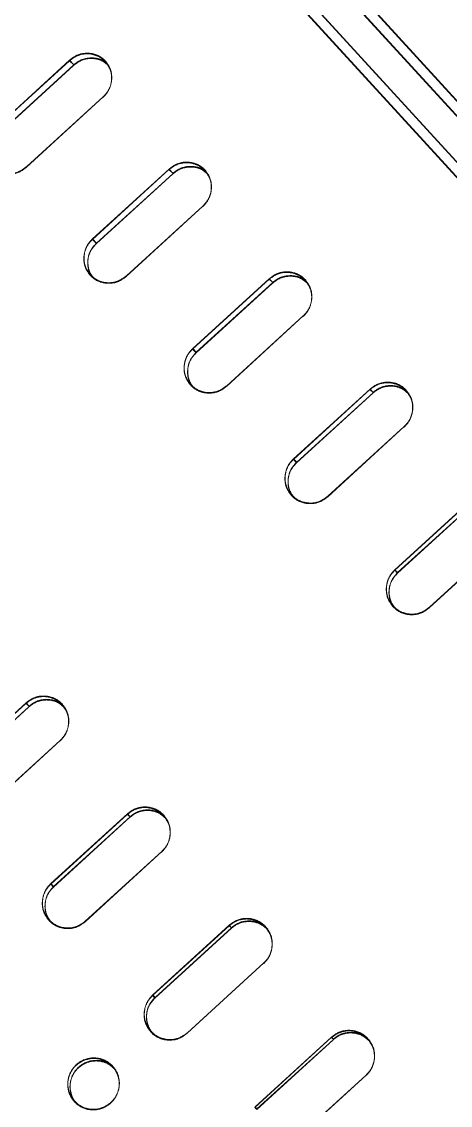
# Model space of a CAD drawing. Header units: millimetres. Extents: x -71377 to 516042, y -145869 to 441446.
# Drawn here: x 216593.8 to 216676.6, y 146118 to 146327.6 of the extents above; entities that cross this region are included whole.
import ezdxf

# ---------------------------------------------------------------- set-up
doc = ezdxf.new("R2010")
doc.units = ezdxf.units.MM
doc.header["$LTSCALE"] = 1000
doc.linetypes.add('IMPORT-DASHEDX2 _4_', pattern=[152.4, 101.6, -50.8])
doc.layers.add('05', color=5, linetype='IMPORT-DASHEDX2 _4_', lineweight=5)
doc.layers.add('조경라인_dwg', color=8, linetype='Continuous', lineweight=5)

# ---------------------------------------------------------------- blocks, each defined once
blk = doc.blocks.new('조경라인_dwg-6847807-지반층 배치도')
at = {"layer": '05', "flags": 128}
for points in [[(217040.32, 145915.25), (216527.3, 146477.12), (216527.16, 146477.21), (216526.97, 146477.25), (216526.74, 146477.24), (216526.47, 146477.16), (216526.17, 146477.04), (216525.86, 146476.86), (216525.55, 146476.65), (216525.25, 146476.39), (217039.21, 145913.65), (216525.29, 146476.51), (216525.59, 146476.76), (216525.89, 146476.97), (216526.2, 146477.15), (216526.5, 146477.28), (216526.77, 146477.35), (216527, 146477.36), (216527.2, 146477.32), (216527.34, 146477.23), (217040.36, 145915.36)], [(217021.71, 145923.92), (216533.07, 146458.94), (216532.79, 146458.66), (216532.54, 146458.38), (216532.34, 146458.09), (216532.18, 146457.81), (216532.08, 146457.55), (216532.04, 146457.32), (216532.06, 146457.13), (216532.14, 146456.99), (217019.92, 145922.92), (216532.17, 146457.1), (216532.09, 146457.24), (216532.07, 146457.43), (216532.12, 146457.66), (216532.22, 146457.92), (216532.37, 146458.2), (216532.58, 146458.49), (216532.82, 146458.78), (216533.1, 146459.05), (217021.67, 145923.81)], [(216603.85, 146319.12), (216589.09, 146305.64), (216588.26, 146306.54), (216603.03, 146320.03), (216603.89, 146319.24), (216589.12, 146305.75), (216588.29, 146306.66), (216603.06, 146320.14), (216603.89, 146319.24)], [(216594.74, 146299.44), (216609.54, 146313.04), (216594.78, 146299.55)], [(216614.02, 146278.33), (216628.82, 146291.93), (216614.05, 146278.44)], [(216642.29, 146277.03), (216627.52, 146263.55), (216626.84, 146264.28), (216641.61, 146277.77), (216642.32, 146277.14), (216627.55, 146263.66), (216626.87, 146264.4), (216641.64, 146277.88), (216642.32, 146277.14)], [(216633.42, 146257.08), (216648.22, 146270.68), (216633.45, 146257.2)], [(216652.93, 146235.71), (216667.73, 146249.31), (216652.96, 146235.82)], [(216672.55, 146214.23), (216687.35, 146227.83), (216672.58, 146214.34)], [(216586.47, 146175.03), (216601.27, 146188.62), (216586.5, 146175.14)], [(216614.73, 146173.74), (216599.96, 146160.25), (216599.44, 146160.82), (216614.21, 146174.31), (216614.76, 146173.85), (216599.99, 146160.37), (216599.47, 146160.93), (216614.24, 146174.42), (216614.76, 146173.85)], [(216606.08, 146153.55), (216620.88, 146167.14), (216606.11, 146153.66)], [(216634.32, 146152.28), (216619.55, 146138.79), (216619.11, 146139.28), (216633.88, 146152.76), (216634.35, 146152.39), (216619.58, 146138.9), (216619.14, 146139.39), (216633.91, 146152.87), (216634.35, 146152.39)], [(216625.78, 146131.97), (216640.59, 146145.57), (216625.82, 146132.08)], [(216645.56, 146110.31), (216660.36, 146123.91), (216645.59, 146110.42)]]:
    blk.add_lwpolyline(points, dxfattribs=at)
for points in [[(216622.25, 146298.97), (216623.04, 146298.26), (216622.29, 146299.08), (216607.52, 146285.6), (216608.27, 146284.78), (216623.01, 146298.15), (216608.24, 146284.66), (216607.48, 146285.49)], [(216661.09, 146256.44), (216661.72, 146255.9), (216661.12, 146256.55), (216646.35, 146243.07), (216646.95, 146242.41), (216661.69, 146255.79), (216646.92, 146242.3), (216646.32, 146242.95)], [(216680.67, 146234.99), (216681.22, 146234.54), (216680.7, 146235.1), (216665.93, 146221.62), (216666.45, 146221.05), (216681.19, 146234.42), (216666.42, 146220.94), (216665.9, 146221.51)], [(216594.63, 146195.75), (216595.26, 146195.21), (216594.66, 146195.87), (216579.89, 146182.38), (216580.49, 146181.73), (216595.22, 146195.1), (216580.45, 146181.61), (216579.86, 146182.27)], [(216653.63, 146131.13), (216654.03, 146130.84), (216653.67, 146131.24), (216638.9, 146117.75), (216639.26, 146117.36), (216654, 146130.73), (216639.23, 146117.25), (216638.86, 146117.64)]]:
    blk.add_lwpolyline(points, close=True, dxfattribs=at)
at = {"layer": '05'}
for points, knots in [([(216603.03, 146320.03), (216603.48, 146320.37), (216604.38, 146321.05), (216606.04, 146321.45), (216607.7, 146321.31), (216609.06, 146320.72), (216609.7, 146320.1), (216609.96, 146319.85)], [0, 0, 0, 0, 0.214695, 0.429387, 0.644079, 0.858773, 1, 1, 1, 1]), ([(216603.06, 146320.14), (216603.51, 146320.48), (216604.41, 146321.16), (216606.08, 146321.56), (216607.73, 146321.42), (216609.09, 146320.83), (216609.73, 146320.21), (216609.99, 146319.96)], [0, 0, 0, 0, 0.214695, 0.429387, 0.644079, 0.858773, 1, 1, 1, 1]), ([(216610.29, 146319.32), (216610.04, 146319.54), (216609.38, 146320.11), (216607.96, 146320.51), (216606.3, 146320.46), (216604.87, 146319.94), (216604.14, 146319.35), (216603.85, 146319.12)], [0, 0, 0, 0, 0.143789, 0.377866, 0.611944, 0.84602, 1, 1, 1, 1]), ([(216610.33, 146319.44), (216610.07, 146319.65), (216609.41, 146320.23), (216607.99, 146320.62), (216606.33, 146320.57), (216604.9, 146320.05), (216604.17, 146319.47), (216603.89, 146319.24)], [0, 0, 0, 0, 0.143789, 0.377866, 0.611944, 0.84602, 1, 1, 1, 1]), ([(216609.96, 146319.85), (216610.28, 146319.42), (216610.93, 146318.54), (216611.27, 146316.9), (216611.07, 146315.24), (216610.42, 146313.86), (216609.77, 146313.19), (216609.51, 146312.93)], [0, 0, 0, 0, 0.214693, 0.429386, 0.64408, 0.858771, 1, 1, 1, 1]), ([(216609.99, 146319.96), (216610.32, 146319.53), (216610.96, 146318.65), (216611.3, 146317.01), (216611.1, 146315.35), (216610.45, 146313.97), (216609.8, 146313.3), (216609.54, 146313.04)], [0, 0, 0, 0, 0.214693, 0.429386, 0.64408, 0.858771, 1, 1, 1, 1]), ([(216594.74, 146299.44), (216594.29, 146299.1), (216593.39, 146298.42), (216591.72, 146298.02), (216590.07, 146298.16), (216588.71, 146298.76), (216588.06, 146299.38), (216587.81, 146299.62)], [0, 0, 0, 0, 0.214695, 0.429386, 0.644079, 0.858773, 1, 1, 1, 1]), ([(216594.78, 146299.55), (216594.32, 146299.21), (216593.42, 146298.53), (216591.76, 146298.14), (216590.1, 146298.28), (216588.74, 146298.87), (216588.09, 146299.49), (216587.84, 146299.74)], [0, 0, 0, 0, 0.214695, 0.429386, 0.644079, 0.858773, 1, 1, 1, 1]), ([(216622.25, 146298.97), (216622.71, 146299.31), (216623.61, 146299.99), (216625.28, 146300.39), (216626.94, 146300.24), (216628.3, 146299.64), (216628.95, 146299.02), (216629.21, 146298.77)], [0, 0, 0, 0, 0.214695, 0.429386, 0.644079, 0.858773, 1, 1, 1, 1]), ([(216622.29, 146299.08), (216622.74, 146299.42), (216623.64, 146300.1), (216625.31, 146300.5), (216626.97, 146300.35), (216628.33, 146299.75), (216628.98, 146299.13), (216629.24, 146298.88)], [0, 0, 0, 0, 0.214695, 0.429386, 0.644079, 0.858773, 1, 1, 1, 1]), ([(216629.51, 146298.29), (216629.25, 146298.52), (216628.56, 146299.12), (216627.12, 146299.52), (216625.45, 146299.48), (216624.02, 146298.96), (216623.29, 146298.38), (216623.01, 146298.15)], [0, 0, 0, 0, 0.151374, 0.383378, 0.615382, 0.847384, 1, 1, 1, 1]), ([(216629.55, 146298.4), (216629.28, 146298.64), (216628.6, 146299.23), (216627.15, 146299.64), (216625.48, 146299.6), (216624.05, 146299.07), (216623.33, 146298.49), (216623.04, 146298.26)], [0, 0, 0, 0, 0.151374, 0.383378, 0.615382, 0.847384, 1, 1, 1, 1]), ([(216629.21, 146298.77), (216629.54, 146298.33), (216630.19, 146297.45), (216630.53, 146295.8), (216630.34, 146294.13), (216629.69, 146292.75), (216629.04, 146292.08), (216628.79, 146291.82)], [0, 0, 0, 0, 0.214693, 0.429386, 0.64408, 0.858771, 1, 1, 1, 1]), ([(216629.24, 146298.88), (216629.57, 146298.44), (216630.22, 146297.56), (216630.56, 146295.91), (216630.37, 146294.24), (216629.72, 146292.87), (216629.07, 146292.2), (216628.82, 146291.93)], [0, 0, 0, 0, 0.214693, 0.429386, 0.64408, 0.858771, 1, 1, 1, 1]), ([(216607.06, 146278.54), (216606.73, 146278.98), (216606.08, 146279.86), (216605.74, 146281.51), (216605.93, 146283.17), (216606.58, 146284.55), (216607.23, 146285.22), (216607.48, 146285.49)], [0, 0, 0, 0, 0.214691, 0.429382, 0.644075, 0.858772, 1, 1, 1, 1]), ([(216607.09, 146278.65), (216606.76, 146279.09), (216606.11, 146279.97), (216605.77, 146281.62), (216605.97, 146283.29), (216606.61, 146284.66), (216607.26, 146285.33), (216607.52, 146285.6)], [0, 0, 0, 0, 0.214691, 0.429382, 0.644075, 0.858772, 1, 1, 1, 1]), ([(216608.24, 146284.66), (216607.86, 146284.25), (216607.1, 146283.41), (216606.55, 146281.78), (216606.56, 146280.12), (216606.94, 146278.87), (216607.38, 146278.31), (216607.48, 146278.17)], [0, 0, 0, 0, 0.231854, 0.463704, 0.695555, 0.927408, 1, 1, 1, 1]), ([(216608.27, 146284.78), (216607.89, 146284.36), (216607.13, 146283.52), (216606.58, 146281.89), (216606.59, 146280.23), (216606.97, 146278.98), (216607.41, 146278.42), (216607.51, 146278.28)], [0, 0, 0, 0, 0.231854, 0.463704, 0.695555, 0.927408, 1, 1, 1, 1]), ([(216614.02, 146278.33), (216613.57, 146277.99), (216612.66, 146277.31), (216610.99, 146276.92), (216609.33, 146277.07), (216607.97, 146277.67), (216607.32, 146278.29), (216607.06, 146278.54)], [0, 0, 0, 0, 0.214695, 0.429387, 0.644079, 0.858773, 1, 1, 1, 1]), ([(216614.05, 146278.44), (216613.6, 146278.1), (216612.69, 146277.43), (216611.02, 146277.03), (216609.36, 146277.18), (216608, 146277.78), (216607.35, 146278.4), (216607.09, 146278.65)], [0, 0, 0, 0, 0.214695, 0.429387, 0.644079, 0.858773, 1, 1, 1, 1]), ([(216641.61, 146277.77), (216642.06, 146278.11), (216642.97, 146278.79), (216644.64, 146279.18), (216646.31, 146279.03), (216647.67, 146278.42), (216648.33, 146277.79), (216648.59, 146277.54)], [0, 0, 0, 0, 0.214695, 0.429387, 0.644079, 0.858774, 1, 1, 1, 1]), ([(216641.64, 146277.88), (216642.1, 146278.22), (216643, 146278.9), (216644.67, 146279.29), (216646.34, 146279.14), (216647.71, 146278.53), (216648.36, 146277.9), (216648.62, 146277.66)], [0, 0, 0, 0, 0.214695, 0.429387, 0.644079, 0.858774, 1, 1, 1, 1]), ([(216648.86, 146277.12), (216648.58, 146277.36), (216647.88, 146277.98), (216646.41, 146278.4), (216644.73, 146278.36), (216643.3, 146277.85), (216642.58, 146277.26), (216642.29, 146277.03)], [0, 0, 0, 0, 0.158727, 0.388721, 0.618715, 0.848706, 1, 1, 1, 1]), ([(216648.89, 146277.23), (216648.61, 146277.48), (216647.91, 146278.09), (216646.44, 146278.51), (216644.77, 146278.48), (216643.33, 146277.96), (216642.61, 146277.37), (216642.32, 146277.14)], [0, 0, 0, 0, 0.158727, 0.388721, 0.618715, 0.848706, 1, 1, 1, 1]), ([(216648.62, 146277.66), (216648.95, 146277.21), (216649.61, 146276.33), (216649.96, 146274.67), (216649.76, 146273), (216649.12, 146271.62), (216648.47, 146270.95), (216648.22, 146270.68)], [0, 0, 0, 0, 0.214693, 0.429386, 0.64408, 0.858771, 1, 1, 1, 1]), ([(216648.59, 146277.54), (216648.92, 146277.1), (216649.58, 146276.22), (216649.93, 146274.56), (216649.73, 146272.89), (216649.09, 146271.51), (216648.44, 146270.84), (216648.19, 146270.57)], [0, 0, 0, 0, 0.214693, 0.429386, 0.64408, 0.858771, 1, 1, 1, 1]), ([(216626.44, 146257.32), (216626.11, 146257.76), (216625.45, 146258.64), (216625.1, 146260.3), (216625.3, 146261.97), (216625.94, 146263.35), (216626.59, 146264.02), (216626.84, 146264.28)], [0, 0, 0, 0, 0.214691, 0.429382, 0.644075, 0.858772, 1, 1, 1, 1]), ([(216626.47, 146257.43), (216626.14, 146257.87), (216625.48, 146258.75), (216625.13, 146260.41), (216625.33, 146262.08), (216625.97, 146263.46), (216626.62, 146264.13), (216626.87, 146264.4)], [0, 0, 0, 0, 0.214691, 0.429382, 0.644075, 0.858772, 1, 1, 1, 1]), ([(216627.52, 146263.55), (216627.14, 146263.13), (216626.38, 146262.29), (216625.84, 146260.66), (216625.85, 146258.99), (216626.25, 146257.72), (216626.7, 146257.14), (216626.82, 146256.98)], [0, 0, 0, 0, 0.2298627, 0.4597212, 0.6895803, 0.9194426, 1, 1, 1, 1]), ([(216627.55, 146263.66), (216627.17, 146263.24), (216626.41, 146262.4), (216625.87, 146260.77), (216625.88, 146259.1), (216626.28, 146257.83), (216626.73, 146257.25), (216626.85, 146257.1)], [0, 0, 0, 0, 0.2298627, 0.4597212, 0.6895803, 0.9194426, 1, 1, 1, 1]), ([(216633.42, 146257.08), (216632.97, 146256.75), (216632.06, 146256.07), (216630.39, 146255.68), (216628.72, 146255.83), (216627.35, 146256.44), (216626.7, 146257.07), (216626.44, 146257.32)], [0, 0, 0, 0, 0.214695, 0.429386, 0.644079, 0.858773, 1, 1, 1, 1]), ([(216633.45, 146257.2), (216633, 146256.86), (216632.09, 146256.18), (216630.42, 146255.79), (216628.75, 146255.94), (216627.38, 146256.55), (216626.73, 146257.18), (216626.47, 146257.43)], [0, 0, 0, 0, 0.214695, 0.429386, 0.644079, 0.858773, 1, 1, 1, 1]), ([(216661.09, 146256.44), (216661.54, 146256.78), (216662.44, 146257.46), (216664.12, 146257.84), (216665.79, 146257.69), (216667.17, 146257.07), (216667.82, 146256.44), (216668.09, 146256.19)], [0, 0, 0, 0, 0.214695, 0.429386, 0.644079, 0.858774, 1, 1, 1, 1]), ([(216661.12, 146256.55), (216661.57, 146256.89), (216662.48, 146257.57), (216664.15, 146257.95), (216665.83, 146257.8), (216667.2, 146257.19), (216667.86, 146256.55), (216668.12, 146256.3)], [0, 0, 0, 0, 0.214695, 0.429386, 0.644079, 0.858774, 1, 1, 1, 1]), ([(216668.33, 146255.81), (216668.03, 146256.08), (216667.31, 146256.71), (216665.82, 146257.15), (216664.14, 146257.11), (216662.7, 146256.6), (216661.97, 146256.02), (216661.69, 146255.79)], [0, 0, 0, 0, 0.165869, 0.39391, 0.621951, 0.849991, 1, 1, 1, 1]), ([(216668.36, 146255.92), (216668.06, 146256.19), (216667.34, 146256.82), (216665.85, 146257.26), (216664.17, 146257.23), (216662.73, 146256.71), (216662.01, 146256.13), (216661.72, 146255.9)], [0, 0, 0, 0, 0.165869, 0.39391, 0.621951, 0.849991, 1, 1, 1, 1]), ([(216668.09, 146256.19), (216668.42, 146255.75), (216669.08, 146254.86), (216669.43, 146253.19), (216669.24, 146251.52), (216668.6, 146250.14), (216667.96, 146249.46), (216667.7, 146249.2)], [0, 0, 0, 0, 0.214693, 0.429386, 0.64408, 0.858771, 1, 1, 1, 1]), ([(216668.12, 146256.3), (216668.45, 146255.86), (216669.11, 146254.97), (216669.47, 146253.3), (216669.28, 146251.63), (216668.63, 146250.25), (216667.99, 146249.58), (216667.73, 146249.31)], [0, 0, 0, 0, 0.214693, 0.429386, 0.64408, 0.858771, 1, 1, 1, 1]), ([(216645.93, 146235.96), (216645.6, 146236.41), (216644.94, 146237.3), (216644.59, 146238.96), (216644.78, 146240.64), (216645.42, 146242.02), (216646.06, 146242.69), (216646.32, 146242.95)], [0, 0, 0, 0, 0.214691, 0.429382, 0.644075, 0.858772, 1, 1, 1, 1]), ([(216645.96, 146236.08), (216645.63, 146236.52), (216644.97, 146237.41), (216644.62, 146239.07), (216644.81, 146240.75), (216645.45, 146242.13), (216646.1, 146242.8), (216646.35, 146243.07)], [0, 0, 0, 0, 0.214691, 0.429382, 0.644075, 0.858772, 1, 1, 1, 1]), ([(216646.92, 146242.3), (216646.54, 146241.88), (216645.78, 146241.04), (216645.24, 146239.41), (216645.25, 146237.73), (216645.67, 146236.44), (216646.14, 146235.84), (216646.27, 146235.67)], [0, 0, 0, 0, 0.227928, 0.455852, 0.683777, 0.911704, 1, 1, 1, 1]), ([(216646.95, 146242.41), (216646.57, 146241.99), (216645.81, 146241.15), (216645.27, 146239.52), (216645.28, 146237.84), (216645.7, 146236.55), (216646.17, 146235.95), (216646.3, 146235.78)], [0, 0, 0, 0, 0.227928, 0.455852, 0.683777, 0.911704, 1, 1, 1, 1]), ([(216652.93, 146235.71), (216652.48, 146235.37), (216651.58, 146234.7), (216649.9, 146234.31), (216648.23, 146234.47), (216646.85, 146235.08), (216646.19, 146235.71), (216645.93, 146235.96)], [0, 0, 0, 0, 0.214695, 0.429386, 0.644078, 0.858773, 1, 1, 1, 1]), ([(216652.96, 146235.82), (216652.51, 146235.49), (216651.61, 146234.81), (216649.93, 146234.42), (216648.26, 146234.58), (216646.88, 146235.19), (216646.23, 146235.82), (216645.96, 146236.08)], [0, 0, 0, 0, 0.214695, 0.429386, 0.644078, 0.858773, 1, 1, 1, 1]), ([(216665.53, 146214.5), (216665.2, 146214.95), (216664.53, 146215.84), (216664.17, 146217.51), (216664.36, 146219.19), (216665, 146220.57), (216665.65, 146221.24), (216665.9, 146221.51)], [0, 0, 0, 0, 0.214691, 0.429383, 0.644074, 0.858772, 1, 1, 1, 1]), ([(216665.56, 146214.61), (216665.23, 146215.06), (216664.56, 146215.95), (216664.21, 146217.62), (216664.39, 146219.3), (216665.03, 146220.68), (216665.68, 146221.35), (216665.93, 146221.62)], [0, 0, 0, 0, 0.214691, 0.429383, 0.644074, 0.858772, 1, 1, 1, 1]), ([(216666.45, 146221.05), (216666.07, 146220.63), (216665.32, 146219.79), (216664.78, 146218.16), (216664.8, 146216.47), (216665.23, 146215.16), (216665.71, 146214.54), (216665.85, 146214.36)], [0, 0, 0, 0, 0.226046, 0.452087, 0.678129, 0.904174, 1, 1, 1, 1]), ([(216666.42, 146220.94), (216666.04, 146220.52), (216665.29, 146219.68), (216664.75, 146218.04), (216664.76, 146216.36), (216665.19, 146215.05), (216665.68, 146214.43), (216665.82, 146214.24)], [0, 0, 0, 0, 0.226046, 0.452087, 0.678129, 0.904174, 1, 1, 1, 1]), ([(216672.55, 146214.23), (216672.09, 146213.89), (216671.19, 146213.21), (216669.51, 146212.83), (216667.83, 146212.99), (216666.46, 146213.61), (216665.79, 146214.25), (216665.53, 146214.5)], [0, 0, 0, 0, 0.214695, 0.429387, 0.644078, 0.858773, 1, 1, 1, 1]), ([(216672.58, 146214.34), (216672.13, 146214), (216671.22, 146213.33), (216669.54, 146212.94), (216667.86, 146213.1), (216666.49, 146213.72), (216665.83, 146214.36), (216665.56, 146214.61)], [0, 0, 0, 0, 0.214695, 0.429387, 0.644078, 0.858773, 1, 1, 1, 1]), ([(216594.63, 146195.75), (216595.08, 146196.09), (216595.98, 146196.77), (216597.66, 146197.16), (216599.33, 146197), (216600.7, 146196.39), (216601.36, 146195.76), (216601.62, 146195.51)], [0, 0, 0, 0, 0.214692, 0.429386, 0.644078, 0.858773, 1, 1, 1, 1]), ([(216594.66, 146195.87), (216595.11, 146196.2), (216596.01, 146196.88), (216597.69, 146197.27), (216599.36, 146197.11), (216600.73, 146196.5), (216601.39, 146195.87), (216601.66, 146195.62)], [0, 0, 0, 0, 0.214692, 0.429386, 0.644078, 0.858773, 1, 1, 1, 1]), ([(216601.87, 146195.13), (216601.56, 146195.39), (216600.85, 146196.02), (216599.35, 146196.46), (216597.67, 146196.43), (216596.24, 146195.91), (216595.51, 146195.33), (216595.22, 146195.1)], [0, 0, 0, 0, 0.165868, 0.393908, 0.621949, 0.849991, 1, 1, 1, 1]), ([(216601.9, 146195.24), (216601.59, 146195.5), (216600.88, 146196.13), (216599.38, 146196.57), (216597.7, 146196.54), (216596.27, 146196.03), (216595.54, 146195.44), (216595.26, 146195.21)], [0, 0, 0, 0, 0.165868, 0.393908, 0.621949, 0.849991, 1, 1, 1, 1]), ([(216601.62, 146195.51), (216601.95, 146195.06), (216602.62, 146194.17), (216602.97, 146192.51), (216602.78, 146190.83), (216602.14, 146189.45), (216601.49, 146188.78), (216601.24, 146188.51)], [0, 0, 0, 0, 0.214692, 0.429385, 0.644077, 0.858772, 1, 1, 1, 1]), ([(216601.66, 146195.62), (216601.99, 146195.17), (216602.65, 146194.29), (216603, 146192.62), (216602.81, 146190.94), (216602.17, 146189.56), (216601.53, 146188.89), (216601.27, 146188.62)], [0, 0, 0, 0, 0.214692, 0.429385, 0.644077, 0.858772, 1, 1, 1, 1]), ([(216614.21, 146174.31), (216614.66, 146174.65), (216615.56, 146175.32), (216617.24, 146175.71), (216618.92, 146175.55), (216620.3, 146174.93), (216620.96, 146174.29), (216621.22, 146174.04)], [0, 0, 0, 0, 0.214692, 0.429387, 0.644078, 0.858773, 1, 1, 1, 1]), ([(216614.24, 146174.42), (216614.69, 146174.76), (216615.6, 146175.44), (216617.27, 146175.82), (216618.95, 146175.66), (216620.33, 146175.04), (216620.99, 146174.41), (216621.25, 146174.15)], [0, 0, 0, 0, 0.214692, 0.429387, 0.644078, 0.858773, 1, 1, 1, 1]), ([(216621.43, 146173.71), (216621.11, 146173.99), (216620.38, 146174.64), (216618.86, 146175.09), (216617.18, 146175.07), (216615.74, 146174.55), (216615.02, 146173.97), (216614.73, 146173.74)], [0, 0, 0, 0, 0.172816, 0.398956, 0.625098, 0.851241, 1, 1, 1, 1]), ([(216621.46, 146173.83), (216621.15, 146174.11), (216620.41, 146174.75), (216618.9, 146175.21), (216617.21, 146175.18), (216615.77, 146174.66), (216615.05, 146174.08), (216614.76, 146173.85)], [0, 0, 0, 0, 0.172816, 0.398956, 0.625098, 0.851241, 1, 1, 1, 1]), ([(216621.22, 146174.04), (216621.55, 146173.6), (216622.22, 146172.7), (216622.58, 146171.03), (216622.39, 146169.35), (216621.75, 146167.97), (216621.11, 146167.3), (216620.85, 146167.03)], [0, 0, 0, 0, 0.214692, 0.429384, 0.644077, 0.858772, 1, 1, 1, 1]), ([(216621.25, 146174.15), (216621.59, 146173.71), (216622.25, 146172.81), (216622.61, 146171.14), (216622.43, 146169.46), (216621.79, 146168.08), (216621.14, 146167.41), (216620.88, 146167.14)], [0, 0, 0, 0, 0.214692, 0.429384, 0.644077, 0.858772, 1, 1, 1, 1]), ([(216599.07, 146153.81), (216598.74, 146154.26), (216598.07, 146155.15), (216597.71, 146156.82), (216597.9, 146158.5), (216598.54, 146159.88), (216599.18, 146160.56), (216599.44, 146160.82)], [0, 0, 0, 0, 0.214692, 0.429385, 0.644077, 0.858772, 1, 1, 1, 1]), ([(216599.1, 146153.93), (216598.77, 146154.37), (216598.1, 146155.26), (216597.74, 146156.94), (216597.93, 146158.61), (216598.57, 146160), (216599.22, 146160.67), (216599.47, 146160.93)], [0, 0, 0, 0, 0.214692, 0.429385, 0.644077, 0.858772, 1, 1, 1, 1]), ([(216599.96, 146160.25), (216599.58, 146159.83), (216598.82, 146159), (216598.29, 146157.36), (216598.3, 146155.68), (216598.73, 146154.36), (216599.21, 146153.74), (216599.36, 146153.56)], [0, 0, 0, 0, 0.226045, 0.452086, 0.678131, 0.904174, 1, 1, 1, 1]), ([(216599.99, 146160.37), (216599.61, 146159.95), (216598.85, 146159.11), (216598.32, 146157.47), (216598.33, 146155.79), (216598.76, 146154.48), (216599.25, 146153.86), (216599.39, 146153.67)], [0, 0, 0, 0, 0.226045, 0.452086, 0.678131, 0.904174, 1, 1, 1, 1]), ([(216633.88, 146152.76), (216634.33, 146153.1), (216635.24, 146153.78), (216636.92, 146154.16), (216638.6, 146153.99), (216639.98, 146153.37), (216640.65, 146152.73), (216640.91, 146152.48)], [0, 0, 0, 0, 0.214692, 0.429386, 0.644078, 0.858774, 1, 1, 1, 1]), ([(216633.91, 146152.87), (216634.37, 146153.21), (216635.27, 146153.89), (216636.95, 146154.27), (216638.63, 146154.11), (216640.01, 146153.48), (216640.68, 146152.84), (216640.94, 146152.59)], [0, 0, 0, 0, 0.214692, 0.429386, 0.644078, 0.858774, 1, 1, 1, 1]), ([(216606.08, 146153.55), (216605.63, 146153.21), (216604.73, 146152.53), (216603.05, 146152.15), (216601.37, 146152.31), (216599.99, 146152.93), (216599.33, 146153.56), (216599.07, 146153.81)], [0, 0, 0, 0, 0.214695, 0.429386, 0.64408, 0.858773, 1, 1, 1, 1]), ([(216606.11, 146153.66), (216605.66, 146153.32), (216604.76, 146152.64), (216603.08, 146152.26), (216601.4, 146152.42), (216600.02, 146153.04), (216599.36, 146153.67), (216599.1, 146153.93)], [0, 0, 0, 0, 0.214695, 0.429386, 0.64408, 0.858773, 1, 1, 1, 1]), ([(216641.35, 146152), (216640.93, 146152.37), (216640.1, 146153.12), (216638.47, 146153.63), (216636.78, 146153.6), (216635.34, 146153.09), (216634.61, 146152.51), (216634.32, 146152.28)], [0, 0, 0, 0, 0.214692, 0.429384, 0.644077, 0.858772, 1, 1, 1, 1]), ([(216641.38, 146152.11), (216640.97, 146152.48), (216640.13, 146153.23), (216638.5, 146153.74), (216636.81, 146153.71), (216635.37, 146153.2), (216634.64, 146152.62), (216634.35, 146152.39)], [0, 0, 0, 0, 0.214692, 0.429384, 0.644077, 0.858772, 1, 1, 1, 1]), ([(216640.91, 146152.48), (216641.24, 146152.03), (216641.91, 146151.14), (216642.28, 146149.46), (216642.09, 146147.78), (216641.46, 146146.39), (216640.81, 146145.72), (216640.55, 146145.45)], [0, 0, 0, 0, 0.214692, 0.429384, 0.644077, 0.858772, 1, 1, 1, 1]), ([(216640.94, 146152.59), (216641.28, 146152.14), (216641.94, 146151.25), (216642.31, 146149.57), (216642.13, 146147.89), (216641.49, 146146.5), (216640.84, 146145.83), (216640.59, 146145.57)], [0, 0, 0, 0, 0.214692, 0.429384, 0.644077, 0.858772, 1, 1, 1, 1]), ([(216618.79, 146132.36), (216618.45, 146132.81), (216617.78, 146133.71), (216617.42, 146135.38), (216617.6, 146137.06), (216618.24, 146138.45), (216618.89, 146139.12), (216619.14, 146139.39)], [0, 0, 0, 0, 0.214692, 0.429384, 0.644077, 0.858772, 1, 1, 1, 1]), ([(216618.76, 146132.25), (216618.42, 146132.7), (216617.75, 146133.6), (216617.39, 146135.27), (216617.57, 146136.95), (216618.21, 146138.34), (216618.86, 146139.01), (216619.11, 146139.28)], [0, 0, 0, 0, 0.214692, 0.429384, 0.644077, 0.858772, 1, 1, 1, 1]), ([(216619.55, 146138.79), (216619.18, 146138.37), (216618.42, 146137.54), (216617.89, 146135.9), (216617.9, 146134.21), (216618.39, 146132.78), (216618.97, 146132.06), (216619.2, 146131.77)], [0, 0, 0, 0, 0.214695, 0.429386, 0.64408, 0.858773, 1, 1, 1, 1]), ([(216619.58, 146138.9), (216619.21, 146138.49), (216618.45, 146137.65), (216617.92, 146136.01), (216617.93, 146134.32), (216618.42, 146132.89), (216619, 146132.17), (216619.23, 146131.88)], [0, 0, 0, 0, 0.214695, 0.429386, 0.64408, 0.858773, 1, 1, 1, 1]), ([(216625.78, 146131.97), (216625.33, 146131.63), (216624.43, 146130.95), (216622.75, 146130.57), (216621.06, 146130.74), (216619.68, 146131.36), (216619.02, 146132), (216618.76, 146132.25)], [0, 0, 0, 0, 0.214695, 0.429385, 0.64408, 0.858772, 1, 1, 1, 1]), ([(216625.82, 146132.08), (216625.36, 146131.74), (216624.46, 146131.06), (216622.78, 146130.68), (216621.1, 146130.85), (216619.72, 146131.47), (216619.05, 146132.11), (216618.79, 146132.36)], [0, 0, 0, 0, 0.214695, 0.429385, 0.64408, 0.858772, 1, 1, 1, 1]), ([(216653.63, 146131.13), (216654.09, 146131.47), (216654.99, 146132.14), (216656.67, 146132.52), (216658.36, 146132.36), (216659.74, 146131.73), (216660.41, 146131.09), (216660.67, 146130.83)], [0, 0, 0, 0, 0.214692, 0.429386, 0.644077, 0.858773, 1, 1, 1, 1]), ([(216653.67, 146131.24), (216654.12, 146131.58), (216655.02, 146132.26), (216656.71, 146132.63), (216658.39, 146132.47), (216659.77, 146131.84), (216660.44, 146131.2), (216660.7, 146130.95)], [0, 0, 0, 0, 0.214692, 0.429386, 0.644077, 0.858773, 1, 1, 1, 1]), ([(216661.03, 146130.44), (216660.62, 146130.81), (216659.78, 146131.56), (216658.14, 146132.08), (216656.45, 146132.05), (216655.01, 146131.55), (216654.28, 146130.96), (216654, 146130.73)], [0, 0, 0, 0, 0.214692, 0.429384, 0.644077, 0.858772, 1, 1, 1, 1]), ([(216661.07, 146130.55), (216660.65, 146130.93), (216659.81, 146131.68), (216658.18, 146132.19), (216656.48, 146132.17), (216655.04, 146131.66), (216654.32, 146131.08), (216654.03, 146130.84)], [0, 0, 0, 0, 0.214692, 0.429384, 0.644077, 0.858772, 1, 1, 1, 1]), ([(216660.7, 146130.95), (216661.04, 146130.5), (216661.71, 146129.6), (216662.08, 146127.92), (216661.9, 146126.23), (216661.26, 146124.85), (216660.62, 146124.17), (216660.36, 146123.91)], [0, 0, 0, 0, 0.214691, 0.429383, 0.644077, 0.858772, 1, 1, 1, 1]), ([(216660.67, 146130.83), (216661.01, 146130.39), (216661.68, 146129.49), (216662.05, 146127.81), (216661.87, 146126.12), (216661.23, 146124.73), (216660.58, 146124.06), (216660.33, 146123.8)], [0, 0, 0, 0, 0.214691, 0.429383, 0.644077, 0.858772, 1, 1, 1, 1]), ([(216604.5, 146118.44), (216604.36, 146118.57), (216603.81, 146119.07), (216603.3, 146120.33), (216603.08, 146121.99), (216603.47, 146123.66), (216604.37, 146125.11), (216605.71, 146126.18), (216607.32, 146126.76), (216609.01, 146126.76), (216610.63, 146126.24), (216611.44, 146125.5), (216611.84, 146125.13)], [0, 0, 0, 0, 0.036868, 0.144259, 0.251651, 0.359043, 0.466435, 0.573828, 0.68122, 0.788611, 0.896004, 1, 1, 1, 1]), ([(216604.34, 146125.79), (216604.63, 146126.05), (216605.4, 146126.61), (216606.84, 146127.12), (216608.55, 146127.14), (216610.15, 146126.59), (216611.48, 146125.53), (216612.38, 146124.1), (216612.74, 146122.44), (216612.54, 146120.75), (216611.89, 146119.39), (216611.26, 146118.74), (216611.02, 146118.48)], [0.5, 0.5, 0.5, 0.5, 0.5368857, 0.590574, 0.6442621, 0.6979511, 0.7516398, 0.805328, 0.8590165, 0.9127046, 0.966394, 1, 1, 1, 1]), ([(216604.38, 146125.9), (216604.66, 146126.16), (216605.44, 146126.72), (216606.88, 146127.24), (216608.58, 146127.25), (216610.18, 146126.7), (216611.51, 146125.64), (216612.41, 146124.21), (216612.78, 146122.55), (216612.57, 146120.86), (216611.93, 146119.5), (216611.29, 146118.85), (216611.05, 146118.59)], [0.5, 0.5, 0.5, 0.5, 0.5368857, 0.590574, 0.6442621, 0.6979511, 0.7516398, 0.805328, 0.8590165, 0.9127046, 0.966394, 1, 1, 1, 1]), ([(216611.02, 146118.48), (216610.56, 146118.14), (216609.66, 146117.47), (216607.98, 146117.09), (216606.29, 146117.25), (216604.75, 146117.97), (216603.55, 146119.16), (216602.81, 146120.68), (216602.62, 146122.37), (216603, 146124.03), (216603.7, 146125.15), (216604.21, 146125.67), (216604.34, 146125.79)], [0, 0, 0, 0, 0.0536882, 0.1073771, 0.1610654, 0.2147544, 0.2684431, 0.3221314, 0.3758196, 0.4295084, 0.4831969, 0.5, 0.5, 0.5, 0.5]), ([(216611.05, 146118.59), (216610.59, 146118.26), (216609.69, 146117.58), (216608.01, 146117.2), (216606.32, 146117.36), (216604.78, 146118.08), (216603.58, 146119.27), (216602.84, 146120.79), (216602.65, 146122.48), (216603.03, 146124.14), (216603.73, 146125.26), (216604.25, 146125.78), (216604.38, 146125.9)], [0, 0, 0, 0, 0.0536882, 0.1073771, 0.1610654, 0.2147544, 0.2684431, 0.3221314, 0.3758196, 0.4295084, 0.4831969, 0.5, 0.5, 0.5, 0.5]), ([(216604.47, 146118.33), (216604.33, 146118.46), (216603.78, 146118.96), (216603.26, 146120.21), (216603.05, 146121.88), (216603.44, 146123.55), (216604.34, 146125), (216605.68, 146126.07), (216607.29, 146126.64), (216608.98, 146126.65), (216610.6, 146126.13), (216611.41, 146125.39), (216611.81, 146125.02)], [0, 0, 0, 0, 0.036868, 0.144259, 0.251651, 0.359043, 0.466435, 0.573828, 0.68122, 0.788611, 0.896004, 1, 1, 1, 1])]:
    blk.add_open_spline(points, degree=3, knots=knots, dxfattribs=at)

msp = doc.modelspace()

# ---------------------------------------------------------------- block references
at = {"layer": '조경라인_dwg', "rotation": 8.537736462515947e-07}
msp.add_blockref('조경라인_dwg-6847807-지반층 배치도', (0, 0), dxfattribs=at)

doc.saveas('drawing.dxf')
